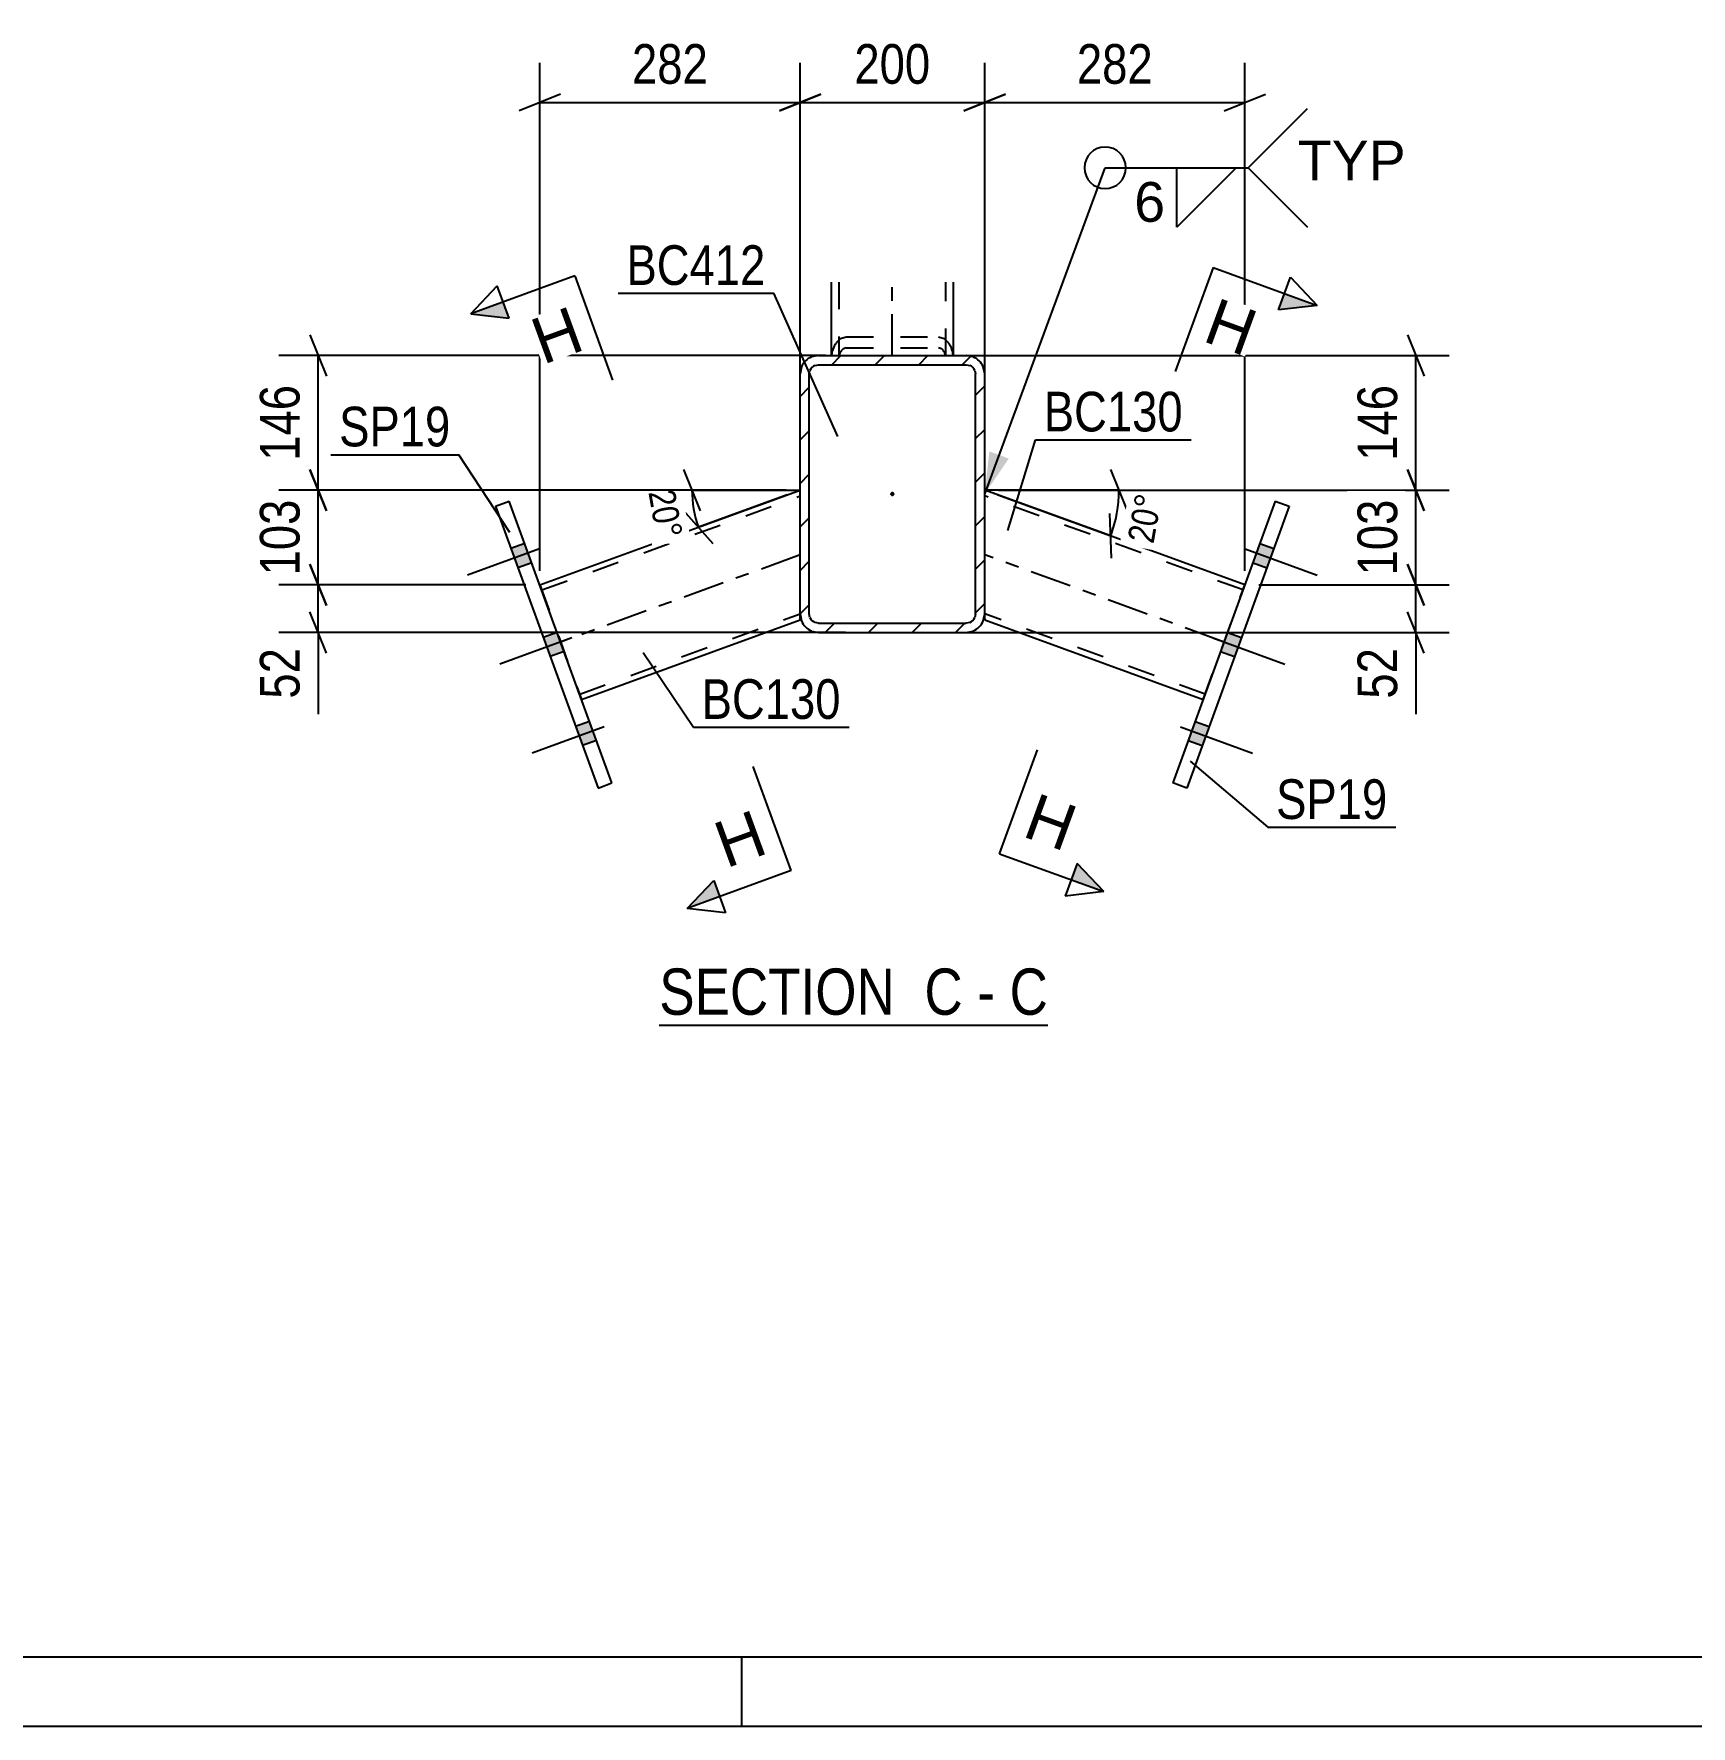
# Model space of a CAD drawing. Header units: millimetres. Extents: x -81 to 760, y -449 to 145.
# Drawn here: x 79 to 198.7, y -448.7 to -326.4 of the extents above; entities that cross this region are included whole.
import ezdxf

# ---------------------------------------------------------------- set-up
doc = ezdxf.new("R2010")
doc.units = ezdxf.units.MM
doc.linetypes.add('DXK_LINE_DOT2', pattern=[3.9198, 1.9599, -1.9599])
doc.linetypes.add('DXK_LINE_DOT3', pattern=[5.9187, 2.979, -0.9799, 0.9799, -0.9799])
doc.styles.add('Arial', font='ARIAL.TTF', dxfattribs={"height": 0.2})
doc.styles.add('Arial Narrow', font='ARIALN.TTF', dxfattribs={"height": 0.2})

# ---------------------------------------------------------------- blocks, each defined once
blk = doc.blocks.new('Unknown-122569792-1134')
at = {"color": 5, "linetype": 'Continuous'}
for p, q in [((-75.92, -443.66), (755.08, -443.66)), ((130.08, -448.66), (130.08, -443.66)), ((-80.92, -448.66), (760.08, -448.66))]:
    blk.add_line(p, q, dxfattribs=at)
blk = doc.blocks.new('Unknown-122569792-13 - 3162')
at = {"color": 6, "linetype": 'Continuous'}
blk.add_line((124.13, -398.03), (152.2, -398.03), dxfattribs=at)
at = {"color": 0, "linetype": 'Continuous'}
for points in [[(142.23, -397.28), (142.23, -393.78), (124.13, -393.78), (124.13, -397.28)], [(146.05, -397.28), (146.05, -393.78), (143.28, -393.78), (143.28, -397.28)], [(148.38, -397.28), (148.38, -393.78), (147.1, -393.78), (147.1, -397.28)], [(152.2, -397.28), (152.2, -393.78), (149.43, -393.78), (149.43, -397.28)]]:
    blk.add_wipeout(points, dxfattribs=at)
at = {"color": 7, "linetype": 'Continuous', "style": 'Arial Narrow'}
for s, p in [('SECTION ', (124.13, -397.28)), ('C', (143.28, -397.28)), ('C', (149.43, -397.28)), ('-', (147.1, -397.28))]:
    blk.add_text(s, height=3.34, dxfattribs=at).set_placement(p)
blk = doc.blocks.new('Bolt-122569792-3178 - 3162')
at = {"linetype": 'Continuous'}
for points in [[(167.51, -363.25), (167.01, -364.63), (168.01, -364.99), (168.51, -363.61)], [(167.51, -363.25), (167.01, -364.63), (168.01, -364.99), (168.51, -363.61)], [(167.51, -363.25), (167.01, -364.63), (168.01, -364.99), (168.51, -363.61)], [(165.17, -369.67), (164.67, -371.05), (165.67, -371.41), (166.17, -370.04)], [(165.17, -369.67), (164.67, -371.05), (165.67, -371.41), (166.17, -370.04)], [(162.83, -376.09), (162.33, -377.47), (163.33, -377.84), (163.84, -376.46)], [(162.83, -376.09), (162.33, -377.47), (163.33, -377.84), (163.84, -376.46)], [(162.83, -376.09), (162.33, -377.47), (163.33, -377.84), (163.84, -376.46)]]:
    blk.add_hatch(color=1, dxfattribs=at).paths.add_polyline_path(points)
at = {"color": 1, "linetype": 'Continuous'}
for p, q in [((166.44, -363.64), (171.64, -365.54)), ((166.44, -363.64), (171.64, -365.54)), ((166.44, -363.64), (171.64, -365.54)), ((167.51, -363.25), (168.51, -363.61)), ((167.51, -363.25), (168.51, -363.61)), ((167.51, -363.25), (168.51, -363.61)), ((167.01, -364.63), (168.01, -364.99)), ((167.01, -364.63), (168.01, -364.99)), ((167.01, -364.63), (168.01, -364.99)), ((164.1, -370.06), (169.3, -371.96)), ((164.1, -370.06), (169.3, -371.96)), ((165.17, -369.67), (166.17, -370.04)), ((165.17, -369.67), (166.17, -370.04)), ((164.67, -371.05), (165.67, -371.41)), ((164.67, -371.05), (165.67, -371.41)), ((162.83, -376.09), (163.84, -376.46)), ((162.83, -376.09), (163.84, -376.46)), ((162.83, -376.09), (163.84, -376.46)), ((161.77, -376.49), (166.97, -378.38)), ((161.77, -376.49), (166.97, -378.38)), ((161.77, -376.49), (166.97, -378.38)), ((162.33, -377.47), (163.33, -377.84)), ((162.33, -377.47), (163.33, -377.84)), ((162.33, -377.47), (163.33, -377.84))]:
    blk.add_line(p, q, dxfattribs=at)
blk = doc.blocks.new('Part-122569792-3205 - 3162')
at = {"color": 2, "linetype": 'Continuous'}
for p, q in [((168.62, -360.18), (161.21, -380.54)), ((169.63, -360.55), (162.22, -380.91)), ((168.62, -360.18), (169.63, -360.55)), ((162.22, -380.91), (161.21, -380.54))]:
    blk.add_line(p, q, dxfattribs=at)
at = {"color": 7, "linetype": 'DXK_LINE_DOT3'}
blk.add_line((165.42, -370.54), (165.42, -370.54), dxfattribs=at)
blk = doc.blocks.new('Part-122569792-3189 - 3162')
at = {"linetype": 'Continuous'}
h = blk.add_hatch(dxfattribs=at)
h.set_pattern_fill('', scale=0.7, style=0, pattern_type=0)
h.set_pattern_definition([(45, (134.297, -368.3341), (-1.57154, 1.57154), [])])
h.paths.add_polyline_path([(134.3, -351), (134.3, -368.33), (134.4, -368.84), (134.69, -369.28), (135.12, -369.57), (135.63, -369.67), (146.3, -369.67), (146.81, -369.57), (147.24, -369.28), (147.53, -368.84), (147.63, -368.33), (147.63, -351), (147.53, -350.49), (147.24, -350.06), (146.81, -349.77), (146.3, -349.67), (135.63, -349.67), (135.12, -349.77), (134.69, -350.06), (134.4, -350.49)])
h.paths.add_polyline_path([(135.16, -350.53), (135.38, -350.38), (135.63, -350.33), (146.3, -350.33), (146.55, -350.38), (146.77, -350.53), (146.91, -350.75), (146.96, -351), (146.96, -368.33), (146.91, -368.59), (146.77, -368.81), (146.55, -368.95), (146.3, -369), (135.63, -369), (135.38, -368.95), (135.16, -368.81), (135.01, -368.59), (134.96, -368.33), (134.96, -351), (135.01, -350.75)])
blk.add_hatch(color=246, dxfattribs=at).paths.add_polyline_path([(140.96, -359.77, -1), (140.96, -359.57, -1)])
at = {"color": 2, "linetype": 'Continuous'}
for p, q in [((134.4, -350.49), (134.3, -351)), ((134.96, -351), (135.01, -350.75)), ((135.63, -349.67), (135.12, -349.77)), ((135.38, -350.38), (135.63, -350.33)), ((135.63, -349.67), (146.3, -349.67)), ((135.63, -350.33), (146.3, -350.33)), ((146.81, -349.77), (146.3, -349.67)), ((146.3, -350.33), (146.55, -350.38)), ((146.91, -350.75), (146.96, -351)), ((147.63, -351), (147.53, -350.49)), ((134.3, -368.33), (134.3, -351)), ((134.96, -368.33), (134.96, -351)), ((146.96, -368.33), (146.96, -351)), ((147.63, -368.33), (147.63, -351)), ((134.3, -368.33), (134.4, -368.84)), ((135.01, -368.59), (134.96, -368.33)), ((135.63, -369), (135.38, -368.95)), ((135.63, -369), (146.3, -369)), ((146.55, -368.95), (146.3, -369)), ((146.96, -368.33), (146.91, -368.59)), ((147.53, -368.84), (147.63, -368.33)), ((135.12, -369.57), (135.63, -369.67)), ((135.63, -369.67), (146.3, -369.67)), ((146.3, -369.67), (146.81, -369.57))]:
    blk.add_line(p, q, dxfattribs=at)
at = {"color": 7, "linetype": 'DXK_LINE_DOT3'}
blk.add_line((140.96, -359.67), (140.96, -359.67), dxfattribs=at)
at = {"color": 246, "linetype": 'DXK_LINE_DOT2'}
blk.add_line((140.96, -359.67), (140.96, -359.67), dxfattribs=at)
at = {"color": 246, "linetype": 'Continuous'}
blk.add_circle((140.96, -359.67), 0.1, dxfattribs=at)
at = {"color": 2, "linetype": 'Continuous'}
for centre, radius, start, end in [((135.63, -351), 1.33, 112.5, 157.5), ((135.63, -351), 0.667, 112.5, 157.5), ((146.3, -351), 0.667, 22.5, 67.5), ((146.3, -351), 1.33, 22.5, 67.5), ((135.63, -368.33), 1.33, 202.5, 247.5), ((135.63, -368.33), 0.667, 202.5, 247.5), ((146.3, -368.33), 0.667, 292.5, 337.5), ((146.3, -368.33), 1.33, 292.5, 337.5)]:
    blk.add_arc(centre, radius, start, end, dxfattribs=at)
blk = doc.blocks.new('Part-122569792-3196 - 3162')
at = {"color": 2, "linetype": 'Continuous'}
for p, q in [((112.3, -360.55), (113.3, -360.18)), ((112.3, -360.55), (119.71, -380.91)), ((120.71, -380.54), (113.3, -360.18)), ((119.71, -380.91), (120.71, -380.54))]:
    blk.add_line(p, q, dxfattribs=at)
at = {"color": 7, "linetype": 'DXK_LINE_DOT3'}
blk.add_line((116.51, -370.54), (116.51, -370.54), dxfattribs=at)
blk = doc.blocks.new('Part-122569792-3227 - 3162')
at = {"color": 2, "linetype": 'Continuous'}
for p, q in [((115.5, -366.23), (134.3, -359.39)), ((118.51, -374.5), (134.3, -368.75)), ((134.3, -368.75), (134.3, -368.33))]:
    blk.add_line(p, q, dxfattribs=at)
at = {"color": 7, "linetype": 'DXK_LINE_DOT2'}
for p, q in [((115.64, -366.6), (134.3, -359.81)), ((134.3, -368.33), (134.3, -359.39)), ((115.5, -366.23), (118.51, -374.5)), ((118.38, -374.12), (134.3, -368.32))]:
    blk.add_line(p, q, dxfattribs=at)
at = {"color": 7, "linetype": 'DXK_LINE_DOT3'}
blk.add_line((134.3, -364.07), (117.01, -370.36), dxfattribs=at)
blk = doc.blocks.new('Bolt-122569792-3243 - 3162')
at = {"linetype": 'Continuous'}
for points in [[(114.92, -364.63), (114.42, -363.25), (113.42, -363.61), (113.92, -364.99)], [(114.92, -364.63), (114.42, -363.25), (113.42, -363.61), (113.92, -364.99)], [(114.92, -364.63), (114.42, -363.25), (113.42, -363.61), (113.92, -364.99)], [(117.26, -371.05), (116.76, -369.67), (115.75, -370.04), (116.26, -371.41)], [(117.26, -371.05), (116.76, -369.67), (115.75, -370.04), (116.26, -371.41)], [(119.6, -377.47), (119.09, -376.09), (118.09, -376.46), (118.59, -377.84)], [(119.6, -377.47), (119.09, -376.09), (118.09, -376.46), (118.59, -377.84)], [(119.6, -377.47), (119.09, -376.09), (118.09, -376.46), (118.59, -377.84)]]:
    blk.add_hatch(color=1, dxfattribs=at).paths.add_polyline_path(points)
at = {"color": 1, "linetype": 'Continuous'}
for p, q in [((115.49, -363.64), (110.29, -365.54)), ((115.49, -363.64), (110.29, -365.54)), ((115.49, -363.64), (110.29, -365.54)), ((114.42, -363.25), (113.42, -363.61)), ((114.42, -363.25), (113.42, -363.61)), ((114.42, -363.25), (113.42, -363.61)), ((114.92, -364.63), (113.92, -364.99)), ((114.92, -364.63), (113.92, -364.99)), ((114.92, -364.63), (113.92, -364.99)), ((117.82, -370.06), (112.62, -371.96)), ((117.82, -370.06), (112.62, -371.96)), ((116.76, -369.67), (115.75, -370.04)), ((116.76, -369.67), (115.75, -370.04)), ((117.26, -371.05), (116.26, -371.41)), ((117.26, -371.05), (116.26, -371.41)), ((119.09, -376.09), (118.09, -376.46)), ((119.09, -376.09), (118.09, -376.46)), ((119.09, -376.09), (118.09, -376.46)), ((120.16, -376.49), (114.96, -378.38)), ((120.16, -376.49), (114.96, -378.38)), ((120.16, -376.49), (114.96, -378.38)), ((119.6, -377.47), (118.59, -377.84)), ((119.6, -377.47), (118.59, -377.84)), ((119.6, -377.47), (118.59, -377.84))]:
    blk.add_line(p, q, dxfattribs=at)
blk = doc.blocks.new('Part-122569792-3245 - 3162')
at = {"color": 2, "linetype": 'Continuous'}
for p, q in [((136.56, -349.67), (136.56, -344.37)), ((145.36, -344.37), (145.36, -349.67))]:
    blk.add_line(p, q, dxfattribs=at)
at = {"color": 7, "linetype": 'DXK_LINE_DOT2'}
for p, q in [((137.1, -344.37), (137.1, -349.67)), ((144.83, -349.67), (144.83, -344.37)), ((137.22, -348.45), (137.63, -348.33)), ((137.63, -348.33), (144.3, -348.33)), ((144.3, -348.33), (144.71, -348.45)), ((136.6, -349.67), (136.64, -349.31)), ((137.63, -349.12), (137.43, -349.19)), ((137.63, -349.12), (144.3, -349.12)), ((144.5, -349.19), (144.3, -349.12)), ((145.28, -349.31), (145.33, -349.67)), ((136.56, -349.67), (145.36, -349.67)), ((137.1, -349.67), (137.13, -349.67)), ((137.14, -349.61), (137.13, -349.67)), ((144.8, -349.67), (144.79, -349.61))]:
    blk.add_line(p, q, dxfattribs=at)
at = {"color": 7, "linetype": 'DXK_LINE_DOT3'}
blk.add_line((140.96, -349.67), (140.96, -344.37), dxfattribs=at)
at = {"color": 7, "linetype": 'DXK_LINE_DOT2'}
for centre, radius, start, end in [((138.05, -349.63), 1.44, 124.9769, 167.0015), ((137.84, -349.77), 0.72, 124.9769, 167.0015), ((144.09, -349.77), 0.72, 12.9985, 55.0231), ((143.88, -349.63), 1.44, 12.9985, 55.0231)]:
    blk.add_arc(centre, radius, start, end, dxfattribs=at)
blk = doc.blocks.new('Part-122569792-3258 - 3162')
at = {"color": 2, "linetype": 'Continuous'}
for p, q in [((166.42, -366.23), (147.63, -359.39)), ((147.63, -368.69), (147.63, -368.33)), ((147.63, -368.69), (147.63, -368.75)), ((147.63, -368.75), (163.41, -374.5))]:
    blk.add_line(p, q, dxfattribs=at)
at = {"color": 7, "linetype": 'DXK_LINE_DOT2'}
for p, q in [((147.63, -359.45), (147.63, -359.39)), ((147.63, -368.33), (147.63, -359.39)), ((166.29, -366.6), (147.63, -359.81)), ((163.41, -374.5), (166.42, -366.23)), ((163.55, -374.12), (147.63, -368.32))]:
    blk.add_line(p, q, dxfattribs=at)
at = {"color": 7, "linetype": 'DXK_LINE_DOT3'}
blk.add_line((164.92, -370.36), (147.63, -364.07), dxfattribs=at)
blk = doc.blocks.new('StraightDimension-122569792-12519 - 3162')
at = {"color": 7, "linetype": 'Continuous'}
for p, q in [((178.17, -348.17), (179.37, -351.17)), ((141.96, -349.67), (181.17, -349.67)), ((178.77, -359.39), (178.77, -349.67)), ((179.37, -360.89), (178.17, -357.89)), ((148.63, -359.39), (181.17, -359.39))]:
    blk.add_line(p, q, dxfattribs=at)
at = {"color": 0}
blk.add_wipeout([(178.02, -351.18), (173.82, -351.18), (173.82, -357.87), (178.02, -357.87)], dxfattribs=at)
at = {"color": 3, "style": 'Arial Narrow'}
blk.add_text('146', height=2.863, rotation=90.0002, dxfattribs=at).set_placement((177.42, -357.27))
blk = doc.blocks.new('StraightDimension-122569792-12521 - 3162')
at = {"color": 7, "linetype": 'Continuous'}
for p, q in [((178.17, -364.73), (179.37, -367.73)), ((167.42, -366.23), (181.17, -366.23)), ((178.77, -369.67), (178.77, -366.23)), ((179.37, -371.17), (178.17, -368.17)), ((143.59, -369.67), (181.17, -369.67)), ((178.77, -369.67), (178.77, -375.57)), ((178.77, -369.67), (178.77, -375.57))]:
    blk.add_line(p, q, dxfattribs=at)
at = {"color": 0}
blk.add_wipeout([(178.02, -370.19), (173.82, -370.19), (173.82, -375.05), (178.02, -375.05)], dxfattribs=at)
at = {"color": 3, "style": 'Arial Narrow'}
blk.add_text('52', height=2.863, rotation=90.0002, dxfattribs=at).set_placement((177.42, -374.45))
blk = doc.blocks.new('StraightDimension-122569792-12423 - 3162')
at = {"color": 7, "linetype": 'Continuous'}
for p, q in [((98.9, -364.73), (100.1, -367.73)), ((114.5, -366.23), (96.65, -366.23)), ((99.5, -369.67), (99.5, -366.23)), ((100.1, -371.17), (98.9, -368.17)), ((137.59, -369.67), (96.65, -369.67)), ((99.5, -369.67), (99.5, -375.57)), ((99.5, -369.67), (99.5, -375.57))]:
    blk.add_line(p, q, dxfattribs=at)
at = {"color": 0}
blk.add_wipeout([(98.75, -370.19), (94.55, -370.19), (94.55, -375.05), (98.75, -375.05)], dxfattribs=at)
at = {"color": 3, "style": 'Arial Narrow'}
blk.add_text('52', height=2.863, rotation=90.0002, dxfattribs=at).set_placement((98.15, -374.45))
blk = doc.blocks.new('AngleDimension-122569792-3462 - 3162')
at = {"color": 7, "linetype": 'Continuous'}
for p, q in [((125.88, -357.89), (127.08, -360.89)), ((126.48, -359.39), (134.3, -359.39)), ((126.96, -362.06), (134.3, -359.39)), ((133.36, -359.73), (126.96, -362.06)), ((128.03, -363.26), (125.88, -360.85))]:
    blk.add_line(p, q, dxfattribs=at)
blk.add_arc((134.3, -359.39), 7.81, 180, 200, dxfattribs=at)
at = {"color": 0}
blk.add_wipeout([(123.63, -363.45), (126.39, -362.97), (125.64, -358.73), (122.88, -359.21)], dxfattribs=at)
at = {"color": 3, "style": 'Arial Narrow'}
blk.add_text('20°', height=1.909, rotation=-80.0021, dxfattribs=at).set_placement((123.34, -359.54))
blk = doc.blocks.new('AngleDimension-122569792-3477 - 3162')
at = {"color": 7, "linetype": 'Continuous'}
for p, q in [((156.72, -357.89), (157.92, -360.89)), ((157.32, -359.39), (147.63, -359.39)), ((156.73, -362.7), (147.63, -359.39)), ((148.57, -359.73), (156.73, -362.7)), ((156.78, -364.31), (156.68, -361.08))]:
    blk.add_line(p, q, dxfattribs=at)
blk.add_arc((147.63, -359.39), 9.69, 340, 360, dxfattribs=at)
at = {"color": 0}
blk.add_wipeout([(160.89, -359.54), (158.13, -359.05), (157.39, -363.29), (160.14, -363.78)], dxfattribs=at)
at = {"color": 3, "style": 'Arial Narrow'}
blk.add_text('20°', height=1.909, rotation=80.0021, dxfattribs=at).set_placement((159.82, -363.31))
blk = doc.blocks.new('StraightDimension-122569792-12485 - 3162')
at = {"color": 7, "linetype": 'Continuous'}
for p, q in [((134.3, -358.39), (134.3, -328.54)), ((147.63, -358.39), (147.63, -328.54)), ((135.8, -330.79), (132.8, -331.99)), ((146.13, -331.99), (149.13, -330.79)), ((134.3, -331.39), (147.63, -331.39))]:
    blk.add_line(p, q, dxfattribs=at)
at = {"color": 0}
blk.add_wipeout([(144.31, -330.64), (144.31, -326.44), (137.62, -326.44), (137.62, -330.64)], dxfattribs=at)
at = {"color": 3, "style": 'Arial Narrow'}
blk.add_text('200', height=2.863, dxfattribs=at).set_placement((138.22, -330.04))
blk = doc.blocks.new('StraightDimension-122569792-12421 - 3162')
at = {"color": 7, "linetype": 'Continuous'}
for p, q in [((98.9, -348.17), (100.1, -351.17)), ((136.13, -349.67), (96.65, -349.67)), ((99.5, -359.39), (99.5, -349.67)), ((100.1, -360.89), (98.9, -357.89)), ((133.3, -359.39), (96.65, -359.39))]:
    blk.add_line(p, q, dxfattribs=at)
at = {"color": 0}
blk.add_wipeout([(98.75, -351.18), (94.55, -351.18), (94.55, -357.87), (98.75, -357.87)], dxfattribs=at)
at = {"color": 3, "style": 'Arial Narrow'}
blk.add_text('146', height=2.863, rotation=90.0002, dxfattribs=at).set_placement((98.15, -357.27))
blk = doc.blocks.new('StraightDimension-122569792-12486 - 3162')
at = {"color": 7, "linetype": 'Continuous'}
for p, q in [((115.5, -365.23), (115.5, -328.54)), ((134.3, -358.39), (134.3, -328.54)), ((117, -330.79), (114, -331.99)), ((132.8, -331.99), (135.8, -330.79)), ((115.5, -331.39), (134.3, -331.39))]:
    blk.add_line(p, q, dxfattribs=at)
at = {"color": 0}
blk.add_wipeout([(128.24, -330.64), (128.24, -326.44), (121.56, -326.44), (121.56, -330.64)], dxfattribs=at)
at = {"color": 3, "style": 'Arial Narrow'}
blk.add_text('282', height=2.863, dxfattribs=at).set_placement((122.16, -330.04))
blk = doc.blocks.new('StraightDimension-122569792-12422 - 3162')
at = {"color": 7, "linetype": 'Continuous'}
for p, q in [((98.9, -357.89), (100.1, -360.89)), ((133.3, -359.39), (96.65, -359.39)), ((99.5, -366.23), (99.5, -359.39)), ((100.1, -367.73), (98.9, -364.73)), ((114.5, -366.23), (96.65, -366.23))]:
    blk.add_line(p, q, dxfattribs=at)
at = {"color": 0}
blk.add_wipeout([(98.75, -359.46), (94.55, -359.46), (94.55, -366.15), (98.75, -366.15)], dxfattribs=at)
at = {"color": 3, "style": 'Arial Narrow'}
blk.add_text('103', height=2.863, rotation=90.0002, dxfattribs=at).set_placement((98.15, -365.55))
blk = doc.blocks.new('StraightDimension-122569792-12484 - 3162')
at = {"color": 7, "linetype": 'Continuous'}
for p, q in [((147.63, -358.39), (147.63, -328.54)), ((166.42, -365.23), (166.42, -328.54)), ((149.13, -330.79), (146.13, -331.99)), ((164.92, -331.99), (167.92, -330.79)), ((147.63, -331.39), (166.42, -331.39))]:
    blk.add_line(p, q, dxfattribs=at)
at = {"color": 0}
blk.add_wipeout([(160.37, -330.64), (160.37, -326.44), (153.69, -326.44), (153.69, -330.64)], dxfattribs=at)
at = {"color": 3, "style": 'Arial Narrow'}
blk.add_text('282', height=2.863, dxfattribs=at).set_placement((154.29, -330.04))
blk = doc.blocks.new('StraightDimension-122569792-12520 - 3162')
at = {"color": 7, "linetype": 'Continuous'}
for p, q in [((178.17, -357.89), (179.37, -360.89)), ((148.63, -359.39), (181.17, -359.39)), ((178.77, -366.23), (178.77, -359.39)), ((179.37, -367.73), (178.17, -364.73)), ((167.42, -366.23), (181.17, -366.23))]:
    blk.add_line(p, q, dxfattribs=at)
at = {"color": 0}
blk.add_wipeout([(178.02, -359.46), (173.82, -359.46), (173.82, -366.15), (178.02, -366.15)], dxfattribs=at)
at = {"color": 3, "style": 'Arial Narrow'}
blk.add_text('103', height=2.863, rotation=90.0002, dxfattribs=at).set_placement((177.42, -365.55))
blk = doc.blocks.new('Mark-122569792-3201 - 3162')
at = {"color": 0}
blk.add_wipeout([(176.72, -383.14), (176.72, -380.14), (168.68, -380.14), (168.68, -383.14)], dxfattribs=at)
blk.add_wipeout([(176.72, -383.14), (176.72, -380.14), (168.68, -380.14), (168.68, -383.14)], dxfattribs=at)
at = {"color": 30, "linetype": 'Continuous'}
for p, q in [((162.48, -378.96), (168.08, -383.74)), ((168.08, -383.74), (177.32, -383.74))]:
    blk.add_line(p, q, dxfattribs=at)
at = {"color": 3, "style": 'Arial Narrow'}
blk.add_text('SP19', height=2.863, dxfattribs=at).set_placement((168.68, -383.14))
blk = doc.blocks.new('Mark-122569792-3185 - 3162')
at = {"color": 0}
blk.add_wipeout([(131.81, -344.57), (131.81, -341.57), (121.76, -341.57), (121.76, -344.57)], dxfattribs=at)
blk.add_wipeout([(131.81, -344.57), (131.81, -341.57), (121.76, -341.57), (121.76, -344.57)], dxfattribs=at)
at = {"color": 30, "linetype": 'Continuous'}
for p in [(121.16, -345.17), (137.02, -355.51)]:
    blk.add_line(p, (132.41, -345.17), dxfattribs=at)
at = {"color": 3, "style": 'Arial Narrow'}
blk.add_text('BC412', height=2.863, dxfattribs=at).set_placement((121.76, -344.57))
blk = doc.blocks.new('Mark-122569792-3192 - 3162')
at = {"color": 0}
blk.add_wipeout([(109.05, -356.23), (109.05, -353.23), (101.01, -353.23), (101.01, -356.23)], dxfattribs=at)
blk.add_wipeout([(109.05, -356.23), (109.05, -353.23), (101.01, -353.23), (101.01, -356.23)], dxfattribs=at)
at = {"color": 30, "linetype": 'Continuous'}
for p in [(100.41, -356.83), (113.33, -362.46)]:
    blk.add_line(p, (109.65, -356.83), dxfattribs=at)
at = {"color": 3, "style": 'Arial Narrow'}
blk.add_text('SP19', height=2.863, dxfattribs=at).set_placement((101.01, -356.23))
blk = doc.blocks.new('Mark-122569792-3223 - 3162')
at = {"color": 0}
blk.add_wipeout([(137.24, -375.91), (137.24, -372.91), (127.19, -372.91), (127.19, -375.91)], dxfattribs=at)
blk.add_wipeout([(137.24, -375.91), (137.24, -372.91), (127.19, -372.91), (127.19, -375.91)], dxfattribs=at)
at = {"color": 30, "linetype": 'Continuous'}
for p, q in [((122.97, -371.12), (126.59, -376.51)), ((126.59, -376.51), (137.84, -376.51))]:
    blk.add_line(p, q, dxfattribs=at)
at = {"color": 3, "style": 'Arial Narrow'}
blk.add_text('BC130', height=2.863, dxfattribs=at).set_placement((127.19, -375.91))
blk = doc.blocks.new('WeldMark-122569792-3494 - 3162')
at = {"linetype": 'Continuous'}
blk.add_hatch(color=30, dxfattribs=at).paths.add_polyline_path([(149.37, -357.11), (147.63, -359.67), (147.97, -356.59)])
at = {"color": 3, "linetype": 'Continuous'}
for p, q in [((166.65, -336.11), (170.94, -331.82)), ((161.51, -336.11), (165.79, -336.11)), ((165.79, -336.11), (161.51, -340.39)), ((161.51, -340.39), (161.51, -336.11)), ((166.65, -336.11), (170.94, -340.39))]:
    blk.add_line(p, q, dxfattribs=at)
at = {"color": 30, "linetype": 'Continuous'}
for p, q in [((147.63, -359.67), (156.33, -336.11)), ((156.33, -336.11), (166.65, -336.11))]:
    blk.add_line(p, q, dxfattribs=at)
at = {"color": 3, "linetype": 'Continuous'}
blk.add_arc((156.33, -336.11), 1.5, 90, 270, dxfattribs=at)
at = {"color": 0}
blk.add_wipeout([(160.85, -340.21), (160.85, -336.81), (158.23, -336.81), (158.23, -340.21)], dxfattribs=at)
at = {"color": 3, "linetype": 'Continuous'}
blk.add_arc((156.33, -336.11), 1.5, 270, 90, dxfattribs=at)
at = {"color": 3, "style": 'Arial'}
blk.add_text('6', height=2.87, dxfattribs=at).set_placement((158.43, -340.01))
at = {"color": 0, "linetype": 'Continuous'}
blk.add_wipeout([(178.03, -337.01), (178.03, -334.01), (170.25, -334.01), (170.25, -337.01)], dxfattribs=at)
blk.add_wipeout([(178.03, -337.01), (178.03, -334.01), (170.25, -334.01), (170.25, -337.01)], dxfattribs=at)
at = {"color": 3, "linetype": 'Continuous', "style": 'Arial'}
blk.add_text('TYP', height=2.865, dxfattribs=at).set_placement((170.25, -337.01))
blk = doc.blocks.new('Mark-122569792-3254 - 3162')
at = {"color": 0}
blk.add_wipeout([(161.95, -355.15), (161.95, -352.15), (151.9, -352.15), (151.9, -355.15)], dxfattribs=at)
blk.add_wipeout([(161.95, -355.15), (161.95, -352.15), (151.9, -352.15), (151.9, -355.15)], dxfattribs=at)
at = {"color": 30, "linetype": 'Continuous'}
for p, q in [((149.3, -362.31), (151.3, -355.75)), ((151.3, -355.75), (162.55, -355.75))]:
    blk.add_line(p, q, dxfattribs=at)
at = {"color": 3, "style": 'Arial Narrow'}
blk.add_text('BC130', height=2.863, dxfattribs=at).set_placement((151.9, -355.15))
blk = doc.blocks.new('SectionMark-122569792-3490 - 3162')
at = {"linetype": 'Continuous'}
for points in [[(168.86, -346.37), (169.29, -345.19), (171.64, -346.05)], [(153.88, -387.54), (154.31, -386.36), (156.23, -388.39)]]:
    blk.add_hatch(color=6, dxfattribs=at).paths.add_polyline_path(points)
at = {"color": 6, "linetype": 'Continuous'}
for p, q in [((168.86, -346.37), (169.72, -344.02)), ((169.72, -344.02), (171.64, -346.05)), ((171.64, -346.05), (168.86, -346.37)), ((154.31, -386.36), (153.45, -388.71)), ((156.23, -388.39), (154.31, -386.36)), ((156.23, -388.39), (153.45, -388.71))]:
    blk.add_line(p, q, dxfattribs=at)
at = {"color": 0, "linetype": 'Continuous'}
for points in [[(166.43, -349.74), (167.63, -346.45), (164.46, -345.3), (163.27, -348.59)], [(153.42, -385.51), (154.61, -382.22), (151.45, -381.07), (150.25, -384.36)]]:
    blk.add_wipeout(points, dxfattribs=at)
at = {"color": 6, "linetype": 'Continuous'}
for p, q in [((164.12, -343.31), (161.39, -350.83)), ((164.12, -343.31), (171.64, -346.05)), ((148.71, -385.66), (151.45, -378.14)), ((148.71, -385.66), (156.23, -388.39))]:
    blk.add_line(p, q, dxfattribs=at)
at = {"color": 3, "linetype": 'Continuous', "style": 'Arial'}
for p in [(163.27, -348.59), (150.25, -384.36)]:
    blk.add_text('H', height=3.34, rotation=-20.002, dxfattribs=at).set_placement(p)
blk = doc.blocks.new('SectionMark-122569792-3492 - 3162')
at = {"linetype": 'Continuous'}
for points in [[(112.86, -345.8), (113.29, -346.98), (110.51, -346.66)], [(128.06, -387.58), (128.49, -388.75), (126.14, -389.61)]]:
    blk.add_hatch(color=6, dxfattribs=at).paths.add_polyline_path(points)
at = {"color": 6, "linetype": 'Continuous'}
for p, q in [((110.51, -346.66), (112.43, -344.63)), ((113.29, -346.98), (112.43, -344.63)), ((110.51, -346.66), (113.29, -346.98)), ((126.14, -389.61), (128.06, -387.58)), ((128.06, -387.58), (128.92, -389.93)), ((128.92, -389.93), (126.14, -389.61))]:
    blk.add_line(p, q, dxfattribs=at)
at = {"color": 0, "linetype": 'Continuous'}
for points in [[(118.88, -349.19), (117.68, -345.91), (114.52, -347.06), (115.72, -350.35)], [(132.12, -385.57), (130.92, -382.28), (127.76, -383.43), (128.95, -386.72)]]:
    blk.add_wipeout(points, dxfattribs=at)
at = {"color": 6, "linetype": 'Continuous'}
for p, q in [((118.03, -343.92), (110.51, -346.66)), ((118.03, -343.92), (120.76, -351.44)), ((133.66, -386.87), (130.92, -379.36)), ((133.66, -386.87), (126.14, -389.61))]:
    blk.add_line(p, q, dxfattribs=at)
at = {"color": 3, "linetype": 'Continuous', "style": 'Arial'}
for p in [(115.72, -350.35), (128.95, -386.72)]:
    blk.add_text('H', height=3.34, rotation=20.002, dxfattribs=at).set_placement(p)

msp = doc.modelspace()

# ---------------------------------------------------------------- block references
for name in ['Unknown-122569792-1134', 'Part-122569792-3245 - 3162', 'Part-122569792-3189 - 3162', 'Part-122569792-3196 - 3162', 'Part-122569792-3227 - 3162', 'Part-122569792-3258 - 3162', 'Part-122569792-3205 - 3162', 'Bolt-122569792-3243 - 3162', 'Bolt-122569792-3178 - 3162']:
    msp.add_blockref(name, (0, 0))

# ---------------------------------------------------------------- next in the draw order: block references
for name in ['StraightDimension-122569792-12519 - 3162', 'AngleDimension-122569792-3462 - 3162', 'StraightDimension-122569792-12423 - 3162', 'StraightDimension-122569792-12521 - 3162', 'Mark-122569792-3201 - 3162', 'Unknown-122569792-13 - 3162']:
    msp.add_blockref(name, (0, 0))

# ---------------------------------------------------------------- next in the draw order: block references
for name in ['AngleDimension-122569792-3477 - 3162', 'Mark-122569792-3223 - 3162']:
    msp.add_blockref(name, (0, 0))

# ---------------------------------------------------------------- next in the draw order: block references
msp.add_blockref('StraightDimension-122569792-12485 - 3162', (0, 0))

# ---------------------------------------------------------------- next in the draw order: block references
for name in ['StraightDimension-122569792-12484 - 3162', 'StraightDimension-122569792-12421 - 3162']:
    msp.add_blockref(name, (0, 0))

# ---------------------------------------------------------------- next in the draw order: block references
for name in ['StraightDimension-122569792-12486 - 3162', 'StraightDimension-122569792-12520 - 3162']:
    msp.add_blockref(name, (0, 0))

# ---------------------------------------------------------------- next in the draw order: block references
for name in ['WeldMark-122569792-3494 - 3162', 'Mark-122569792-3185 - 3162', 'StraightDimension-122569792-12422 - 3162']:
    msp.add_blockref(name, (0, 0))

# ---------------------------------------------------------------- next in the draw order: block references
for name in ['Mark-122569792-3254 - 3162', 'Mark-122569792-3192 - 3162']:
    msp.add_blockref(name, (0, 0))

# ---------------------------------------------------------------- next in the draw order: block references
for name in ['SectionMark-122569792-3490 - 3162', 'SectionMark-122569792-3492 - 3162']:
    msp.add_blockref(name, (0, 0))

doc.saveas('drawing.dxf')
